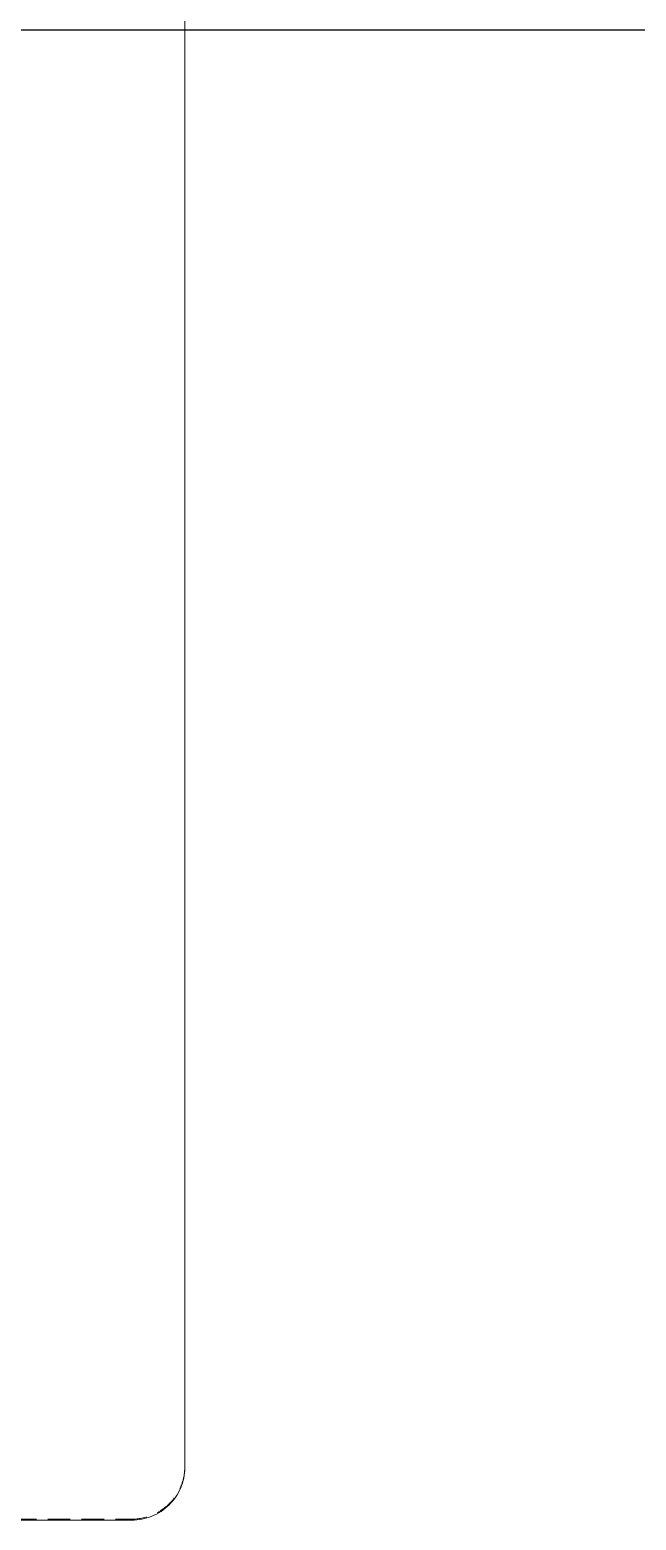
# Model space of a CAD drawing. Header units: millimetres. Extents: x 661 to 1125, y 84 to 277.
# Drawn here: x 968.2 to 1002.3, y 104.6 to 188.4 of the extents above; entities that cross this region are included whole.
import ezdxf

# ---------------------------------------------------------------- set-up
doc = ezdxf.new("R2010")
doc.units = ezdxf.units.MM
doc.linetypes.add('HIDDEN', pattern=[1.905, 1.27, -0.635])

# ---------------------------------------------------------------- blocks, each defined once
blk = doc.blocks.new('D')
at = {"color": 7, "linetype": 'Continuous', "lineweight": 15}
for p, q in [((976.957, 239.48), (976.957, 107.586)), ((931.147, 104.638), (973.957, 104.638))]:
    blk.add_line(p, q, dxfattribs=at)
blk.add_line((950.806, 188.444), (1125.244, 188.444))
at = {"color": 7, "linetype": 'HIDDEN', "lineweight": 0}
for p, q in [((931.147, 104.694), (973.957, 104.694)), ((973.957, 104.694), (973.957, 104.638))]:
    blk.add_line(p, q, dxfattribs=at)
blk.add_open_spline([(976.957, 107.643), (976.957, 107.448), (976.937, 107.256), (976.861, 106.88), (976.803, 106.693), (976.653, 106.336), (976.561, 106.166), (976.343, 105.846), (976.217, 105.694), (975.94, 105.423), (975.789, 105.301), (975.462, 105.085), (975.287, 104.993), (974.746, 104.773), (974.353, 104.694), (973.957, 104.694)], degree=3, knots=[0, 0, 0, 0, 0.125, 0.125, 0.25, 0.25, 0.375, 0.375, 0.5, 0.5, 0.625, 0.625, 0.75, 0.75, 1, 1, 1, 1], dxfattribs=at)
at = {"color": 7, "linetype": 'Continuous', "lineweight": 15}
blk.add_open_spline([(973.957, 104.638), (974.155, 104.638), (974.349, 104.657), (974.733, 104.732), (974.923, 104.789), (975.286, 104.936), (975.458, 105.027), (975.784, 105.241), (975.939, 105.365), (976.215, 105.637), (976.34, 105.785), (976.559, 106.107), (976.652, 106.278), (976.877, 106.81), (976.957, 107.197), (976.957, 107.586)], degree=3, knots=[0, 0, 0, 0, 0.125, 0.125, 0.25, 0.25, 0.375, 0.375, 0.5, 0.5, 0.625, 0.625, 0.75, 0.75, 1, 1, 1, 1], dxfattribs=at)

msp = doc.modelspace()

# ---------------------------------------------------------------- block references
msp.add_blockref('D', (0, 0))

doc.saveas('drawing.dxf')
